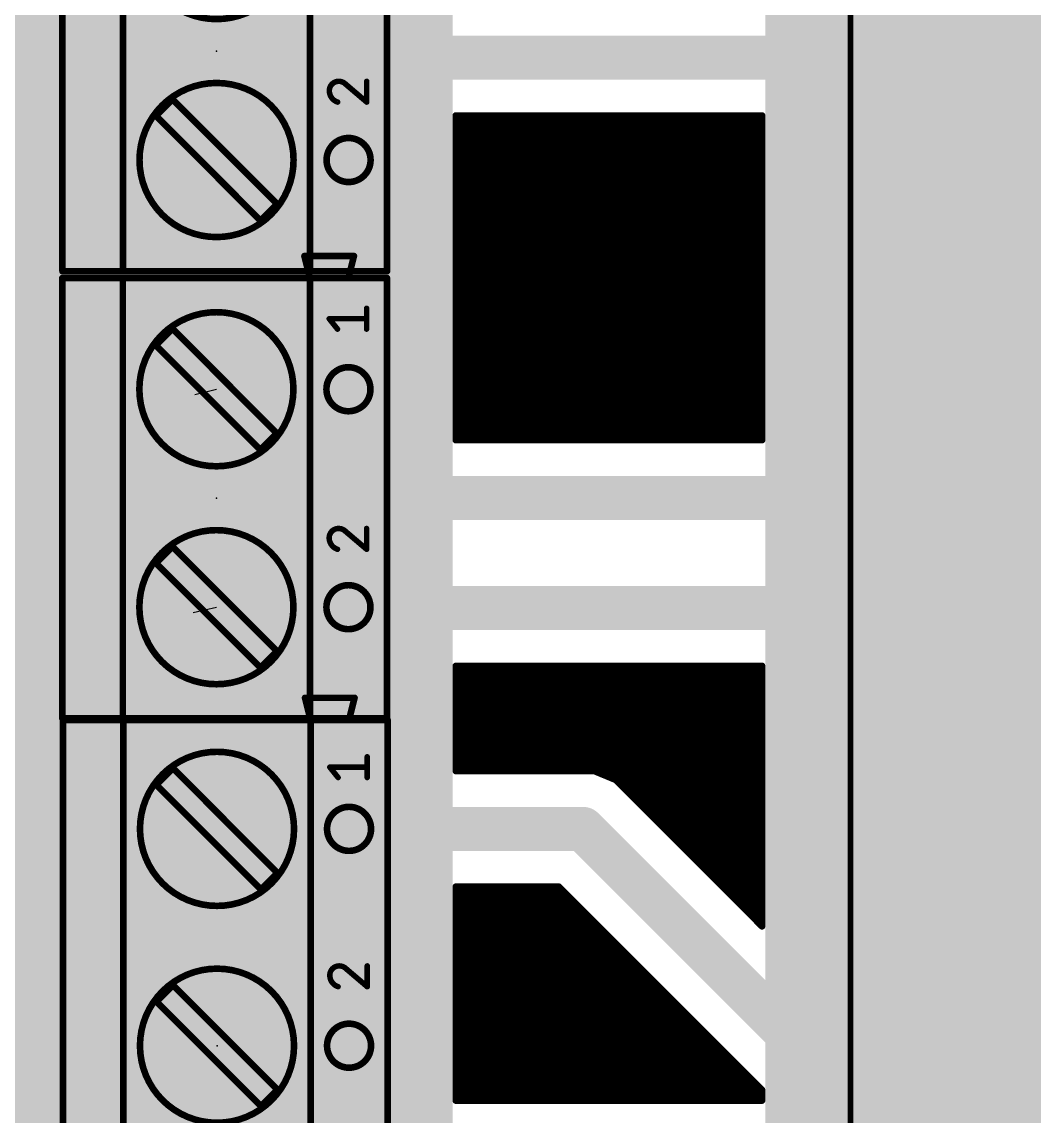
# Model space of a CAD drawing. Extents: x -14 to 106, y -12 to 107.
# Drawn here: x 24.67 to 48.03, y 47.06 to 72.31 of the extents above; entities that cross this region are included whole.
import ezdxf

# ---------------------------------------------------------------- set-up
doc = ezdxf.new("R2010")
doc.units = 0
for name, color, linetype in [('16', 132, 'CONTINUOUS'), ('17', 110, 'CONTINUOUS'), ('18', 110, 'CONTINUOUS'), ('19', 53, 'CONTINUOUS'), ('21', 253, 'CONTINUOUS'), ('23', 53, 'CONTINUOUS'), ('42', 132, 'CONTINUOUS'), ('51', 253, 'CONTINUOUS')]:
    doc.layers.add(name, color=color, linetype=linetype)

# ---------------------------------------------------------------- blocks, each defined once
blk = doc.blocks.new('RECT')
blk.add_solid([(-0.5, -0.5), (0.5, -0.5), (-0.5, 0.5), (0.5, 0.5)])
blk = doc.blocks.new('LONGP100')
at = {"const_width": 1}
blk.add_lwpolyline([(-0.5, 0), (0.5, 0)], dxfattribs=at)
at = {"const_width": 0.5}
for points in [[(-0.5, 0.25, 1), (-0.5, -0.25)], [(0.5, -0.25, 1), (0.5, 0.25)]]:
    blk.add_lwpolyline(points, format="xyb", dxfattribs=at)
blk = doc.blocks.new('OFFSETP100')
at = {"const_width": 1}
blk.add_lwpolyline([(0, 0), (1, 0)], dxfattribs=at)
at = {"const_width": 0.5}
for points in [[(0, 0.25, 1), (0, -0.25)], [(1, -0.25, 1), (1, 0.25)]]:
    blk.add_lwpolyline(points, format="xyb", dxfattribs=at)
blk = doc.blocks.new('ROUNDV')
at = {"const_width": 0.5}
blk.add_lwpolyline([(0, -0.25, 1), (0, 0.25, 1), (0, -0.25)], format="xyb", dxfattribs=at)

msp = doc.modelspace()

# ---------------------------------------------------------------- linework, layer by layer
at = {"layer": '16'}
for points, const_width in [([(31.524, 71.4872), (29.1624, 69.1257)], 1.016), ([(45.4055, 71.4872), (31.524, 71.4872)], 1.016), ([(34.6858, 70.153), (41.7536, 70.153)], 0.1524), ([(34.6858, 62.6614), (34.6858, 70.153)], 0.1524), ([(41.7536, 70.153), (41.7536, 62.6614)], 0.1524), ([(34.6858, 70.104), (41.7536, 70.104)], 0.1524), ([(34.6858, 69.9516), (41.7536, 69.9516)], 0.1524), ([(34.6858, 69.7992), (41.7536, 69.7992)], 0.1524), ([(34.6858, 69.6468), (41.7536, 69.6468)], 0.1524), ([(34.6858, 69.4944), (41.7536, 69.4944)], 0.1524), ([(34.6858, 69.342), (41.7536, 69.342)], 0.1524), ([(34.6858, 69.1896), (41.7536, 69.1896)], 0.1524), ([(34.6858, 69.0372), (41.7536, 69.0372)], 0.1524), ([(34.6858, 68.8848), (41.7536, 68.8848)], 0.1524), ([(34.6858, 68.7324), (41.7536, 68.7324)], 0.1524), ([(34.6858, 68.58), (41.7536, 68.58)], 0.1524), ([(34.6858, 68.4276), (41.7536, 68.4276)], 0.1524), ([(34.6858, 68.2752), (41.7536, 68.2752)], 0.1524), ([(34.6858, 68.1228), (41.7536, 68.1228)], 0.1524), ([(34.6858, 67.9704), (41.7536, 67.9704)], 0.1524), ([(34.6858, 67.818), (41.7536, 67.818)], 0.1524), ([(34.6858, 67.6656), (41.7536, 67.6656)], 0.1524), ([(34.6858, 67.5132), (41.7536, 67.5132)], 0.1524), ([(34.6858, 67.3608), (41.7536, 67.3608)], 0.1524), ([(34.6858, 67.2084), (41.7536, 67.2084)], 0.1524), ([(34.6858, 67.056), (41.7536, 67.056)], 0.1524), ([(34.6858, 66.9036), (41.7536, 66.9036)], 0.1524), ([(34.6858, 66.7512), (41.7536, 66.7512)], 0.1524), ([(34.6858, 66.5988), (41.7536, 66.5988)], 0.1524), ([(34.6858, 66.4464), (41.7536, 66.4464)], 0.1524), ([(34.6858, 66.294), (41.7536, 66.294)], 0.1524), ([(34.6858, 66.1416), (41.7536, 66.1416)], 0.1524), ([(34.6858, 65.9892), (41.7536, 65.9892)], 0.1524), ([(34.6858, 65.8368), (41.7536, 65.8368)], 0.1524), ([(34.6858, 65.6844), (41.7536, 65.6844)], 0.1524), ([(34.6858, 65.532), (41.7536, 65.532)], 0.1524), ([(34.6858, 65.3796), (41.7536, 65.3796)], 0.1524), ([(34.6858, 65.2272), (41.7536, 65.2272)], 0.1524), ([(34.6858, 65.0748), (41.7536, 65.0748)], 0.1524), ([(34.6858, 64.9224), (41.7536, 64.9224)], 0.1524), ([(34.6858, 64.77), (41.7536, 64.77)], 0.1524), ([(34.6858, 64.6176), (41.7536, 64.6176)], 0.1524), ([(34.6858, 64.4652), (41.7536, 64.4652)], 0.1524), ([(34.6858, 64.3128), (41.7536, 64.3128)], 0.1524), ([(31.0539, 61.3272), (28.6643, 63.7168)], 1.016), ([(34.6858, 64.1604), (41.7536, 64.1604)], 0.1524), ([(34.6858, 64.008), (41.7536, 64.008)], 0.1524), ([(34.6858, 63.8556), (41.7536, 63.8556)], 0.1524), ([(34.6858, 63.7032), (41.7536, 63.7032)], 0.1524), ([(34.6858, 63.5508), (41.7536, 63.5508)], 0.1524), ([(34.6858, 63.3984), (41.7536, 63.3984)], 0.1524), ([(34.6858, 63.246), (41.7536, 63.246)], 0.1524), ([(34.6858, 63.0936), (41.7536, 63.0936)], 0.1524), ([(34.6858, 62.9412), (41.7536, 62.9412)], 0.1524), ([(34.6858, 62.7888), (41.7536, 62.7888)], 0.1524), ([(41.7536, 62.6614), (34.6858, 62.6614)], 0.1524), ([(45.4055, 61.3272), (31.0539, 61.3272)], 1.016), ([(28.7236, 58.7872), (28.6206, 58.6842)], 1.016), ([(45.4055, 58.7872), (28.7236, 58.7872)], 1.016), ([(34.6858, 57.453), (41.7536, 57.453)], 0.1524), ([(34.6858, 55.0266), (34.6858, 57.453)], 0.1524), ([(34.6858, 57.3024), (41.7536, 57.3024)], 0.1524), ([(41.7536, 57.453), (41.7536, 51.4422)], 0.1524), ([(34.6858, 57.15), (41.7536, 57.15)], 0.1524), ([(34.6858, 56.9976), (41.7536, 56.9976)], 0.1524), ([(34.6858, 56.8452), (41.7536, 56.8452)], 0.1524), ([(34.6858, 56.6928), (41.7536, 56.6928)], 0.1524), ([(34.6858, 56.5404), (41.7536, 56.5404)], 0.1524), ([(34.6858, 56.388), (41.7536, 56.388)], 0.1524), ([(34.6858, 56.2356), (41.7536, 56.2356)], 0.1524), ([(34.6858, 56.0832), (41.7536, 56.0832)], 0.1524), ([(34.6858, 55.9308), (41.7536, 55.9308)], 0.1524), ([(34.6858, 55.7784), (41.7536, 55.7784)], 0.1524), ([(34.6858, 55.626), (41.7536, 55.626)], 0.1524), ([(34.6858, 55.4736), (41.7536, 55.4736)], 0.1524), ([(34.6858, 55.3212), (41.7536, 55.3212)], 0.1524), ([(34.6858, 55.1688), (41.7536, 55.1688)], 0.1524), ([(37.8819, 55.0266), (34.6858, 55.0266)], 0.1524), ([(38.3723, 54.8235), (37.8819, 55.0266)], 0.1524), ([(37.9066, 55.0164), (41.7536, 55.0164)], 0.1524), ([(38.2746, 54.864), (41.7536, 54.864)], 0.1524), ([(41.7536, 51.4422), (38.3723, 54.8235)], 0.1524), ([(38.4842, 54.7116), (41.7536, 54.7116)], 0.1524), ([(38.6366, 54.5592), (41.7536, 54.5592)], 0.1524), ([(38.789, 54.4068), (41.7536, 54.4068)], 0.1524), ([(38.9414, 54.2544), (41.7536, 54.2544)], 0.1524), ([(29.1734, 53.6924), (37.6165, 53.6924)], 1.016), ([(29.25, 53.25), (29.1734, 53.6924)], 0.75), ([(37.6165, 53.6924), (42.7001, 48.6089)], 1.016), ([(39.0938, 54.102), (41.7536, 54.102)], 0.1524), ([(39.2462, 53.9496), (41.7536, 53.9496)], 0.1524), ([(39.3986, 53.7972), (41.7536, 53.7972)], 0.1524), ([(39.551, 53.6448), (41.7536, 53.6448)], 0.1524), ([(39.7034, 53.4924), (41.7536, 53.4924)], 0.1524), ([(39.8558, 53.34), (41.7536, 53.34)], 0.1524), ([(40.0082, 53.1876), (41.7536, 53.1876)], 0.1524), ([(40.1606, 53.0352), (41.7536, 53.0352)], 0.1524), ([(40.313, 52.8828), (41.7536, 52.8828)], 0.1524), ([(40.4654, 52.7304), (41.7536, 52.7304)], 0.1524), ([(40.6178, 52.578), (41.7536, 52.578)], 0.1524), ([(34.6858, 47.4214), (34.6858, 52.3582)], 0.1524), ([(34.6858, 52.3582), (37.0639, 52.3582)], 0.1524), ([(34.6858, 52.2732), (37.1489, 52.2732)], 0.1524), ([(37.0639, 52.3582), (41.7536, 47.6686)], 0.1524), ([(40.7702, 52.4256), (41.7536, 52.4256)], 0.1524), ([(40.9226, 52.2732), (41.7536, 52.2732)], 0.1524), ([(34.6858, 52.1208), (37.3013, 52.1208)], 0.1524), ([(34.6858, 51.9684), (37.4537, 51.9684)], 0.1524), ([(41.075, 52.1208), (41.7536, 52.1208)], 0.1524), ([(41.2274, 51.9684), (41.7536, 51.9684)], 0.1524), ([(34.6858, 51.816), (37.6061, 51.816)], 0.1524), ([(41.3798, 51.816), (41.7536, 51.816)], 0.1524), ([(34.6858, 51.6636), (37.7585, 51.6636)], 0.1524), ([(34.6858, 51.5112), (37.9109, 51.5112)], 0.1524), ([(41.5322, 51.6636), (41.7536, 51.6636)], 0.1524), ([(41.6846, 51.5112), (41.7536, 51.5112)], 0.1524), ([(34.6858, 51.3588), (38.0633, 51.3588)], 0.1524), ([(34.6858, 51.2064), (38.2157, 51.2064)], 0.1524), ([(34.6858, 51.054), (38.3681, 51.054)], 0.1524), ([(34.6858, 50.9016), (38.5205, 50.9016)], 0.1524), ([(34.6858, 50.7492), (38.6729, 50.7492)], 0.1524), ([(34.6858, 50.5968), (38.8253, 50.5968)], 0.1524), ([(34.6858, 50.4444), (38.9777, 50.4444)], 0.1524), ([(34.6858, 50.292), (39.1301, 50.292)], 0.1524), ([(34.6858, 50.1396), (39.2825, 50.1396)], 0.1524), ([(34.6858, 49.9872), (39.4349, 49.9872)], 0.1524), ([(34.6858, 49.8348), (39.5873, 49.8348)], 0.1524), ([(34.6858, 49.6824), (39.7397, 49.6824)], 0.1524), ([(34.6858, 49.53), (39.8921, 49.53)], 0.1524), ([(34.6858, 49.3776), (40.0445, 49.3776)], 0.1524), ([(34.6858, 49.2252), (40.1969, 49.2252)], 0.1524), ([(31.7748, 46.0872), (29.1734, 48.6886)], 1.016), ([(34.6858, 49.0728), (40.3493, 49.0728)], 0.1524), ([(34.6858, 48.9204), (40.5017, 48.9204)], 0.1524), ([(42.7001, 48.6089), (45.3872, 48.6089)], 1.016), ([(45.3872, 48.6089), (45.4055, 48.6272)], 1.016), ([(34.6858, 48.768), (40.6541, 48.768)], 0.1524), ([(34.6858, 48.6156), (40.8065, 48.6156)], 0.1524), ([(34.6858, 48.4632), (40.9589, 48.4632)], 0.1524), ([(34.6858, 48.3108), (41.1113, 48.3108)], 0.1524), ([(34.6858, 48.1584), (41.2637, 48.1584)], 0.1524), ([(34.6858, 48.006), (41.4161, 48.006)], 0.1524), ([(34.6858, 47.8536), (41.5685, 47.8536)], 0.1524), ([(34.6858, 47.7012), (41.7209, 47.7012)], 0.1524), ([(41.7536, 47.6686), (41.7536, 47.4214)], 0.1524), ([(34.6858, 47.5488), (41.7536, 47.5488)], 0.1524), ([(41.7536, 47.4214), (34.6858, 47.4214)], 0.1524)]:
    msp.add_lwpolyline(points, dxfattribs=dict(at, const_width=const_width))
for points, const_width in [([(31.524, 71.7412, 1), (31.524, 71.2332)], 0.508), ([(31.7036, 71.3076, 1), (31.3444, 71.6668)], 0.508), ([(45.4055, 71.2332, 1), (45.4055, 71.7412)], 0.508), ([(34.6858, 70.1911, 1), (34.6858, 70.1149)], 0.0762), ([(34.7239, 70.153, 1), (34.6477, 70.153)], 0.0762), ([(41.7917, 70.153, 1), (41.7155, 70.153)], 0.0762), ([(41.7536, 70.1149, 1), (41.7536, 70.1911)], 0.0762), ([(34.6858, 70.1421, 1), (34.6858, 70.0659)], 0.0762), ([(34.6858, 69.9897, 1), (34.6858, 69.9135)], 0.0762), ([(41.7536, 70.0659, 1), (41.7536, 70.1421)], 0.0762), ([(41.7536, 69.9135, 1), (41.7536, 69.9897)], 0.0762), ([(34.6858, 69.8373, 1), (34.6858, 69.7611)], 0.0762), ([(34.6858, 69.6849, 1), (34.6858, 69.6087)], 0.0762), ([(41.7536, 69.7611, 1), (41.7536, 69.8373)], 0.0762), ([(41.7536, 69.6087, 1), (41.7536, 69.6849)], 0.0762), ([(28.9828, 69.3053, 1), (29.342, 68.9461)], 0.508), ([(34.6858, 69.5325, 1), (34.6858, 69.4563)], 0.0762), ([(41.7536, 69.4563, 1), (41.7536, 69.5325)], 0.0762), ([(34.6858, 69.3801, 1), (34.6858, 69.3039)], 0.0762), ([(34.6858, 69.2277, 1), (34.6858, 69.1515)], 0.0762), ([(41.7536, 69.3039, 1), (41.7536, 69.3801)], 0.0762), ([(41.7536, 69.1515, 1), (41.7536, 69.2277)], 0.0762), ([(34.6858, 69.0753, 1), (34.6858, 68.9991)], 0.0762), ([(34.6858, 68.9229, 1), (34.6858, 68.8467)], 0.0762), ([(41.7536, 68.9991, 1), (41.7536, 69.0753)], 0.0762), ([(41.7536, 68.8467, 1), (41.7536, 68.9229)], 0.0762), ([(34.6858, 68.7705, 1), (34.6858, 68.6943)], 0.0762), ([(41.7536, 68.6943, 1), (41.7536, 68.7705)], 0.0762), ([(34.6858, 68.6181, 1), (34.6858, 68.5419)], 0.0762), ([(34.6858, 68.4657, 1), (34.6858, 68.3895)], 0.0762), ([(41.7536, 68.5419, 1), (41.7536, 68.6181)], 0.0762), ([(41.7536, 68.3895, 1), (41.7536, 68.4657)], 0.0762), ([(34.6858, 68.3133, 1), (34.6858, 68.2371)], 0.0762), ([(34.6858, 68.1609, 1), (34.6858, 68.0847)], 0.0762), ([(41.7536, 68.2371, 1), (41.7536, 68.3133)], 0.0762), ([(41.7536, 68.0847, 1), (41.7536, 68.1609)], 0.0762), ([(34.6858, 68.0085, 1), (34.6858, 67.9323)], 0.0762), ([(41.7536, 67.9323, 1), (41.7536, 68.0085)], 0.0762), ([(34.6858, 67.8561, 1), (34.6858, 67.7799)], 0.0762), ([(34.6858, 67.7037, 1), (34.6858, 67.6275)], 0.0762), ([(41.7536, 67.7799, 1), (41.7536, 67.8561)], 0.0762), ([(41.7536, 67.6275, 1), (41.7536, 67.7037)], 0.0762), ([(34.6858, 67.5513, 1), (34.6858, 67.4751)], 0.0762), ([(34.6858, 67.3989, 1), (34.6858, 67.3227)], 0.0762), ([(41.7536, 67.4751, 1), (41.7536, 67.5513)], 0.0762), ([(41.7536, 67.3227, 1), (41.7536, 67.3989)], 0.0762), ([(34.6858, 67.2465, 1), (34.6858, 67.1703)], 0.0762), ([(41.7536, 67.1703, 1), (41.7536, 67.2465)], 0.0762), ([(34.6858, 67.0941, 1), (34.6858, 67.0179)], 0.0762), ([(34.6858, 66.9417, 1), (34.6858, 66.8655)], 0.0762), ([(41.7536, 67.0179, 1), (41.7536, 67.0941)], 0.0762), ([(41.7536, 66.8655, 1), (41.7536, 66.9417)], 0.0762), ([(34.6858, 66.7893, 1), (34.6858, 66.7131)], 0.0762), ([(34.6858, 66.6369, 1), (34.6858, 66.5607)], 0.0762), ([(41.7536, 66.7131, 1), (41.7536, 66.7893)], 0.0762), ([(41.7536, 66.5607, 1), (41.7536, 66.6369)], 0.0762), ([(34.6858, 66.4845, 1), (34.6858, 66.4083)], 0.0762), ([(41.7536, 66.4083, 1), (41.7536, 66.4845)], 0.0762), ([(34.6858, 66.3321, 1), (34.6858, 66.2559)], 0.0762), ([(34.6858, 66.1797, 1), (34.6858, 66.1035)], 0.0762), ([(41.7536, 66.2559, 1), (41.7536, 66.3321)], 0.0762), ([(41.7536, 66.1035, 1), (41.7536, 66.1797)], 0.0762), ([(34.6858, 66.0273, 1), (34.6858, 65.9511)], 0.0762), ([(34.6858, 65.8749, 1), (34.6858, 65.7987)], 0.0762), ([(41.7536, 65.9511, 1), (41.7536, 66.0273)], 0.0762), ([(41.7536, 65.7987, 1), (41.7536, 65.8749)], 0.0762), ([(34.6858, 65.7225, 1), (34.6858, 65.6463)], 0.0762), ([(41.7536, 65.6463, 1), (41.7536, 65.7225)], 0.0762), ([(34.6858, 65.5701, 1), (34.6858, 65.4939)], 0.0762), ([(34.6858, 65.4177, 1), (34.6858, 65.3415)], 0.0762), ([(41.7536, 65.4939, 1), (41.7536, 65.5701)], 0.0762), ([(41.7536, 65.3415, 1), (41.7536, 65.4177)], 0.0762), ([(34.6858, 65.2653, 1), (34.6858, 65.1891)], 0.0762), ([(34.6858, 65.1129, 1), (34.6858, 65.0367)], 0.0762), ([(41.7536, 65.1891, 1), (41.7536, 65.2653)], 0.0762), ([(41.7536, 65.0367, 1), (41.7536, 65.1129)], 0.0762), ([(34.6858, 64.9605, 1), (34.6858, 64.8843)], 0.0762), ([(41.7536, 64.8843, 1), (41.7536, 64.9605)], 0.0762), ([(34.6858, 64.8081, 1), (34.6858, 64.7319)], 0.0762), ([(34.6858, 64.6557, 1), (34.6858, 64.5795)], 0.0762), ([(41.7536, 64.7319, 1), (41.7536, 64.8081)], 0.0762), ([(41.7536, 64.5795, 1), (41.7536, 64.6557)], 0.0762), ([(34.6858, 64.5033, 1), (34.6858, 64.4271)], 0.0762), ([(34.6858, 64.3509, 1), (34.6858, 64.2747)], 0.0762), ([(41.7536, 64.4271, 1), (41.7536, 64.5033)], 0.0762), ([(41.7536, 64.2747, 1), (41.7536, 64.3509)], 0.0762), ([(28.8439, 63.8964, 1), (28.4847, 63.5372)], 0.508), ([(34.6858, 64.1985, 1), (34.6858, 64.1223)], 0.0762), ([(41.7536, 64.1223, 1), (41.7536, 64.1985)], 0.0762), ([(34.6858, 64.0461, 1), (34.6858, 63.9699)], 0.0762), ([(34.6858, 63.8937, 1), (34.6858, 63.8175)], 0.0762), ([(41.7536, 63.9699, 1), (41.7536, 64.0461)], 0.0762), ([(41.7536, 63.8175, 1), (41.7536, 63.8937)], 0.0762), ([(34.6858, 63.7413, 1), (34.6858, 63.6651)], 0.0762), ([(41.7536, 63.6651, 1), (41.7536, 63.7413)], 0.0762), ([(34.6858, 63.5889, 1), (34.6858, 63.5127)], 0.0762), ([(34.6858, 63.4365, 1), (34.6858, 63.3603)], 0.0762), ([(41.7536, 63.5127, 1), (41.7536, 63.5889)], 0.0762), ([(41.7536, 63.3603, 1), (41.7536, 63.4365)], 0.0762), ([(34.6858, 63.2841, 1), (34.6858, 63.2079)], 0.0762), ([(34.6858, 63.1317, 1), (34.6858, 63.0555)], 0.0762), ([(41.7536, 63.2079, 1), (41.7536, 63.2841)], 0.0762), ([(41.7536, 63.0555, 1), (41.7536, 63.1317)], 0.0762), ([(34.6858, 62.9793, 1), (34.6858, 62.9031)], 0.0762), ([(41.7536, 62.9031, 1), (41.7536, 62.9793)], 0.0762), ([(34.6858, 62.8269, 1), (34.6858, 62.7507)], 0.0762), ([(34.6858, 62.6995, 1), (34.6858, 62.6233)], 0.0762), ([(34.6477, 62.6614, 1), (34.7239, 62.6614)], 0.0762), ([(41.7155, 62.6614, 1), (41.7917, 62.6614)], 0.0762), ([(41.7536, 62.7507, 1), (41.7536, 62.8269)], 0.0762), ([(41.7536, 62.6233, 1), (41.7536, 62.6995)], 0.0762), ([(31.0539, 61.5812, 1), (31.0539, 61.0732)], 0.508), ([(30.8743, 61.1476, 1), (31.2335, 61.5068)], 0.508), ([(45.4055, 61.0732, 1), (45.4055, 61.5812)], 0.508), ([(28.441, 58.8638, 1), (28.8002, 58.5046)], 0.508), ([(28.7236, 59.0412, 1), (28.7236, 58.5332)], 0.508), ([(28.9032, 58.6076, 1), (28.544, 58.9668)], 0.508), ([(45.4055, 58.5332, 1), (45.4055, 59.0412)], 0.508), ([(34.6858, 57.4911, 1), (34.6858, 57.4149)], 0.0762), ([(34.7239, 57.453, 1), (34.6477, 57.453)], 0.0762), ([(34.6858, 57.3405, 1), (34.6858, 57.2643)], 0.0762), ([(41.7917, 57.453, 1), (41.7155, 57.453)], 0.0762), ([(41.7536, 57.4149, 1), (41.7536, 57.4911)], 0.0762), ([(41.7536, 57.2643, 1), (41.7536, 57.3405)], 0.0762), ([(34.6858, 57.1881, 1), (34.6858, 57.1119)], 0.0762), ([(34.6858, 57.0357, 1), (34.6858, 56.9595)], 0.0762), ([(41.7536, 57.1119, 1), (41.7536, 57.1881)], 0.0762), ([(41.7536, 56.9595, 1), (41.7536, 57.0357)], 0.0762), ([(34.6858, 56.8833, 1), (34.6858, 56.8071)], 0.0762), ([(41.7536, 56.8071, 1), (41.7536, 56.8833)], 0.0762), ([(34.6858, 56.7309, 1), (34.6858, 56.6547)], 0.0762), ([(34.6858, 56.5785, 1), (34.6858, 56.5023)], 0.0762), ([(41.7536, 56.6547, 1), (41.7536, 56.7309)], 0.0762), ([(41.7536, 56.5023, 1), (41.7536, 56.5785)], 0.0762), ([(34.6858, 56.4261, 1), (34.6858, 56.3499)], 0.0762), ([(34.6858, 56.2737, 1), (34.6858, 56.1975)], 0.0762), ([(41.7536, 56.3499, 1), (41.7536, 56.4261)], 0.0762), ([(41.7536, 56.1975, 1), (41.7536, 56.2737)], 0.0762), ([(34.6858, 56.1213, 1), (34.6858, 56.0451)], 0.0762), ([(41.7536, 56.0451, 1), (41.7536, 56.1213)], 0.0762), ([(34.6858, 55.9689, 1), (34.6858, 55.8927)], 0.0762), ([(34.6858, 55.8165, 1), (34.6858, 55.7403)], 0.0762), ([(41.7536, 55.8927, 1), (41.7536, 55.9689)], 0.0762), ([(41.7536, 55.7403, 1), (41.7536, 55.8165)], 0.0762), ([(34.6858, 55.6641, 1), (34.6858, 55.5879)], 0.0762), ([(34.6858, 55.5117, 1), (34.6858, 55.4355)], 0.0762), ([(41.7536, 55.5879, 1), (41.7536, 55.6641)], 0.0762), ([(41.7536, 55.4355, 1), (41.7536, 55.5117)], 0.0762), ([(34.6858, 55.3593, 1), (34.6858, 55.2831)], 0.0762), ([(41.7536, 55.2831, 1), (41.7536, 55.3593)], 0.0762), ([(34.6858, 55.2069, 1), (34.6858, 55.1307)], 0.0762), ([(34.6858, 55.0647, 1), (34.6858, 54.9885)], 0.0762), ([(34.6477, 55.0266, 1), (34.7239, 55.0266)], 0.0762), ([(37.8965, 55.0618, 1), (37.8674, 54.9914)], 0.0762), ([(37.9066, 55.0545, 1), (37.9066, 54.9783)], 0.0762), ([(37.8819, 54.9885, 1), (37.8819, 55.0647)], 0.0762), ([(41.7536, 55.1307, 1), (41.7536, 55.2069)], 0.0762), ([(41.7536, 54.9783, 1), (41.7536, 55.0545)], 0.0762), ([(38.2746, 54.9021, 1), (38.2746, 54.8259)], 0.0762), ([(38.3993, 54.8505, 1), (38.3454, 54.7966)], 0.0762), ([(38.3577, 54.7883, 1), (38.3869, 54.8587)], 0.0762), ([(41.7536, 54.8259, 1), (41.7536, 54.9021)], 0.0762), ([(38.4842, 54.7497, 1), (38.4842, 54.6735)], 0.0762), ([(38.6366, 54.5973, 1), (38.6366, 54.5211)], 0.0762), ([(41.7536, 54.6735, 1), (41.7536, 54.7497)], 0.0762), ([(41.7536, 54.5211, 1), (41.7536, 54.5973)], 0.0762), ([(38.789, 54.4449, 1), (38.789, 54.3687)], 0.0762), ([(38.9414, 54.2925, 1), (38.9414, 54.2163)], 0.0762), ([(41.7536, 54.3687, 1), (41.7536, 54.4449)], 0.0762), ([(41.7536, 54.2163, 1), (41.7536, 54.2925)], 0.0762), ([(29.1734, 53.9464, 1), (29.1734, 53.4384)], 0.508), ([(29.3581, 53.7244, 1), (28.9886, 53.6604)], 0.375), ([(37.7962, 53.872, 1), (37.4369, 53.5128)], 0.508), ([(37.6165, 53.4384, 1), (37.6165, 53.9464)], 0.508), ([(39.0938, 54.1401, 1), (39.0938, 54.0639)], 0.0762), ([(41.7536, 54.0639, 1), (41.7536, 54.1401)], 0.0762), ([(39.2462, 53.9877, 1), (39.2462, 53.9115)], 0.0762), ([(39.3986, 53.8353, 1), (39.3986, 53.7591)], 0.0762), ([(41.7536, 53.9115, 1), (41.7536, 53.9877)], 0.0762), ([(41.7536, 53.7591, 1), (41.7536, 53.8353)], 0.0762), ([(39.551, 53.6829, 1), (39.551, 53.6067)], 0.0762), ([(39.7034, 53.5305, 1), (39.7034, 53.4543)], 0.0762), ([(41.7536, 53.6067, 1), (41.7536, 53.6829)], 0.0762), ([(41.7536, 53.4543, 1), (41.7536, 53.5305)], 0.0762), ([(29.0652, 53.218, 1), (29.4348, 53.282)], 0.375), ([(39.8558, 53.3781, 1), (39.8558, 53.3019)], 0.0762), ([(41.7536, 53.3019, 1), (41.7536, 53.3781)], 0.0762), ([(40.0082, 53.2257, 1), (40.0082, 53.1495)], 0.0762), ([(40.1606, 53.0733, 1), (40.1606, 52.9971)], 0.0762), ([(41.7536, 53.1495, 1), (41.7536, 53.2257)], 0.0762), ([(41.7536, 52.9971, 1), (41.7536, 53.0733)], 0.0762), ([(40.313, 52.9209, 1), (40.313, 52.8447)], 0.0762), ([(40.4654, 52.7685, 1), (40.4654, 52.6923)], 0.0762), ([(41.7536, 52.8447, 1), (41.7536, 52.9209)], 0.0762), ([(41.7536, 52.6923, 1), (41.7536, 52.7685)], 0.0762), ([(40.6178, 52.6161, 1), (40.6178, 52.5399)], 0.0762), ([(41.7536, 52.5399, 1), (41.7536, 52.6161)], 0.0762), ([(34.7239, 52.3582, 1), (34.6477, 52.3582)], 0.0762), ([(34.6858, 52.3963, 1), (34.6858, 52.3201)], 0.0762), ([(34.6858, 52.3113, 1), (34.6858, 52.2351)], 0.0762), ([(37.0908, 52.3852, 1), (37.037, 52.3313)], 0.0762), ([(37.0639, 52.3201, 1), (37.0639, 52.3963)], 0.0762), ([(37.1489, 52.2351, 1), (37.1489, 52.3113)], 0.0762), ([(40.7702, 52.4637, 1), (40.7702, 52.3875)], 0.0762), ([(40.9226, 52.3113, 1), (40.9226, 52.2351)], 0.0762), ([(41.7536, 52.3875, 1), (41.7536, 52.4637)], 0.0762), ([(41.7536, 52.2351, 1), (41.7536, 52.3113)], 0.0762), ([(34.6858, 52.1589, 1), (34.6858, 52.0827)], 0.0762), ([(34.6858, 52.0065, 1), (34.6858, 51.9303)], 0.0762), ([(37.3013, 52.0827, 1), (37.3013, 52.1589)], 0.0762), ([(37.4537, 51.9303, 1), (37.4537, 52.0065)], 0.0762), ([(41.075, 52.1589, 1), (41.075, 52.0827)], 0.0762), ([(41.2274, 52.0065, 1), (41.2274, 51.9303)], 0.0762), ([(41.7536, 52.0827, 1), (41.7536, 52.1589)], 0.0762), ([(41.7536, 51.9303, 1), (41.7536, 52.0065)], 0.0762), ([(34.6858, 51.8541, 1), (34.6858, 51.7779)], 0.0762), ([(37.6061, 51.7779, 1), (37.6061, 51.8541)], 0.0762), ([(41.3798, 51.8541, 1), (41.3798, 51.7779)], 0.0762), ([(41.7536, 51.7779, 1), (41.7536, 51.8541)], 0.0762), ([(34.6858, 51.7017, 1), (34.6858, 51.6255)], 0.0762), ([(34.6858, 51.5493, 1), (34.6858, 51.4731)], 0.0762), ([(37.7585, 51.6255, 1), (37.7585, 51.7017)], 0.0762), ([(37.9109, 51.4731, 1), (37.9109, 51.5493)], 0.0762), ([(41.5322, 51.7017, 1), (41.5322, 51.6255)], 0.0762), ([(41.6846, 51.5493, 1), (41.6846, 51.4731)], 0.0762), ([(41.7536, 51.6255, 1), (41.7536, 51.7017)], 0.0762), ([(41.7536, 51.4731, 1), (41.7536, 51.5493)], 0.0762), ([(34.6858, 51.3969, 1), (34.6858, 51.3207)], 0.0762), ([(34.6858, 51.2445, 1), (34.6858, 51.1683)], 0.0762), ([(38.0633, 51.3207, 1), (38.0633, 51.3969)], 0.0762), ([(38.2157, 51.1683, 1), (38.2157, 51.2445)], 0.0762), ([(41.7155, 51.4422, 1), (41.7917, 51.4422)], 0.0762), ([(41.7266, 51.4153, 1), (41.7805, 51.4692)], 0.0762), ([(34.6858, 51.0921, 1), (34.6858, 51.0159)], 0.0762), ([(38.3681, 51.0159, 1), (38.3681, 51.0921)], 0.0762), ([(34.6858, 50.9397, 1), (34.6858, 50.8635)], 0.0762), ([(34.6858, 50.7873, 1), (34.6858, 50.7111)], 0.0762), ([(38.5205, 50.8635, 1), (38.5205, 50.9397)], 0.0762), ([(38.6729, 50.7111, 1), (38.6729, 50.7873)], 0.0762), ([(34.6858, 50.6349, 1), (34.6858, 50.5587)], 0.0762), ([(34.6858, 50.4825, 1), (34.6858, 50.4063)], 0.0762), ([(38.8253, 50.5587, 1), (38.8253, 50.6349)], 0.0762), ([(38.9777, 50.4063, 1), (38.9777, 50.4825)], 0.0762), ([(34.6858, 50.3301, 1), (34.6858, 50.2539)], 0.0762), ([(39.1301, 50.2539, 1), (39.1301, 50.3301)], 0.0762), ([(34.6858, 50.1777, 1), (34.6858, 50.1015)], 0.0762), ([(34.6858, 50.0253, 1), (34.6858, 49.9491)], 0.0762), ([(39.2825, 50.1015, 1), (39.2825, 50.1777)], 0.0762), ([(39.4349, 49.9491, 1), (39.4349, 50.0253)], 0.0762), ([(34.6858, 49.8729, 1), (34.6858, 49.7967)], 0.0762), ([(34.6858, 49.7205, 1), (34.6858, 49.6443)], 0.0762), ([(39.5873, 49.7967, 1), (39.5873, 49.8729)], 0.0762), ([(39.7397, 49.6443, 1), (39.7397, 49.7205)], 0.0762), ([(34.6858, 49.5681, 1), (34.6858, 49.4919)], 0.0762), ([(39.8921, 49.4919, 1), (39.8921, 49.5681)], 0.0762), ([(34.6858, 49.4157, 1), (34.6858, 49.3395)], 0.0762), ([(34.6858, 49.2633, 1), (34.6858, 49.1871)], 0.0762), ([(40.0445, 49.3395, 1), (40.0445, 49.4157)], 0.0762), ([(40.1969, 49.1871, 1), (40.1969, 49.2633)], 0.0762), ([(29.353, 48.8682, 1), (28.9938, 48.509)], 0.508), ([(34.6858, 49.1109, 1), (34.6858, 49.0347)], 0.0762), ([(34.6858, 48.9585, 1), (34.6858, 48.8823)], 0.0762), ([(40.3493, 49.0347, 1), (40.3493, 49.1109)], 0.0762), ([(40.5017, 48.8823, 1), (40.5017, 48.9585)], 0.0762), ([(42.7001, 48.8629, 1), (42.7001, 48.3549)], 0.508), ([(42.5205, 48.4293, 1), (42.8797, 48.7885)], 0.508), ([(45.2076, 48.7885, 1), (45.5668, 48.4293)], 0.508), ([(45.5851, 48.4476, 1), (45.2259, 48.8068)], 0.508), ([(45.3872, 48.3549, 1), (45.3872, 48.8629)], 0.508), ([(34.6858, 48.8061, 1), (34.6858, 48.7299)], 0.0762), ([(40.6541, 48.7299, 1), (40.6541, 48.8061)], 0.0762), ([(34.6858, 48.6537, 1), (34.6858, 48.5775)], 0.0762), ([(34.6858, 48.5013, 1), (34.6858, 48.4251)], 0.0762), ([(40.8065, 48.5775, 1), (40.8065, 48.6537)], 0.0762), ([(40.9589, 48.4251, 1), (40.9589, 48.5013)], 0.0762), ([(34.6858, 48.3489, 1), (34.6858, 48.2727)], 0.0762), ([(34.6858, 48.1965, 1), (34.6858, 48.1203)], 0.0762), ([(41.1113, 48.2727, 1), (41.1113, 48.3489)], 0.0762), ([(41.2637, 48.1203, 1), (41.2637, 48.1965)], 0.0762), ([(34.6858, 48.0441, 1), (34.6858, 47.9679)], 0.0762), ([(41.4161, 47.9679, 1), (41.4161, 48.0441)], 0.0762), ([(34.6858, 47.8917, 1), (34.6858, 47.8155)], 0.0762), ([(34.6858, 47.7393, 1), (34.6858, 47.6631)], 0.0762), ([(41.5685, 47.8155, 1), (41.5685, 47.8917)], 0.0762), ([(41.7917, 47.6686, 1), (41.7155, 47.6686)], 0.0762), ([(41.7209, 47.6631, 1), (41.7209, 47.7393)], 0.0762), ([(41.7266, 47.6416, 1), (41.7805, 47.6955)], 0.0762), ([(34.6858, 47.5869, 1), (34.6858, 47.5107)], 0.0762), ([(34.6858, 47.4595, 1), (34.6858, 47.3833)], 0.0762), ([(41.7536, 47.5107, 1), (41.7536, 47.5869)], 0.0762), ([(41.7536, 47.3833, 1), (41.7536, 47.4595)], 0.0762), ([(34.6477, 47.4214, 1), (34.7239, 47.4214)], 0.0762), ([(41.7155, 47.4214, 1), (41.7917, 47.4214)], 0.0762)]:
    msp.add_lwpolyline(points, format="xyb", dxfattribs=dict(at, const_width=const_width))
at = {"layer": '19'}
for p, q in [((28.6643, 63.7168), (29.1592, 63.8365)), ((28.6206, 58.6842), (29.1592, 58.8073))]:
    msp.add_line(p, q, dxfattribs=at)
at = {"layer": '21'}
for points, const_width in [([(25.6064, 76.7203), (25.6064, 66.5603)], 0.1524), ([(27.0034, 76.7203), (27.0034, 66.5603)], 0.1524), ([(31.3214, 76.7203), (31.3214, 66.5603)], 0.1524), ([(33.0994, 66.5603), (33.0994, 76.7203)], 0.1524), ([(43.7955, 24.3972), (43.7955, 75.3972)], 0.127), ([(32.6295, 70.462), (32.6295, 70.9418)], 0.127), ([(32.1498, 70.8698), (32.6295, 70.462)], 0.127), ([(32.3342, 66.9099), (31.1912, 66.9099)], 0.1524), ([(31.1912, 66.9099), (31.3182, 66.4019)], 0.1524), ([(32.2072, 66.4019), (32.3342, 66.9099)], 0.1524), ([(25.6032, 66.4019), (27.0002, 66.4019)], 0.1524), ([(25.6032, 66.4019), (25.6032, 56.2419)], 0.1524), ([(27.0034, 66.5603), (25.6064, 66.5603)], 0.1524), ([(27.0002, 66.4019), (27.0002, 56.2419)], 0.1524), ([(27.0002, 66.4019), (31.3182, 66.4019)], 0.1524), ([(31.3214, 66.5603), (27.0034, 66.5603)], 0.1524), ([(31.3182, 66.4019), (32.2072, 66.4019)], 0.1524), ([(31.3182, 66.4019), (31.3182, 56.2419)], 0.1524), ([(33.0994, 66.5603), (31.3214, 66.5603)], 0.1524), ([(32.2072, 66.4019), (33.0962, 66.4019)], 0.1524), ([(33.0962, 56.2419), (33.0962, 66.4019)], 0.1524), ([(32.6263, 65.2236), (32.6263, 65.7034)], 0.127), ([(31.9546, 65.2236), (31.7627, 65.4635)], 0.127), ([(31.7627, 65.4635), (32.6263, 65.4635)], 0.127), ([(32.1465, 60.5514), (32.6263, 60.1436)], 0.127), ([(32.6263, 60.1436), (32.6263, 60.6234)], 0.127), ([(32.3484, 56.715), (31.2054, 56.715)], 0.1524), ([(31.2054, 56.715), (31.3324, 56.207)], 0.1524), ([(32.2214, 56.207), (32.3484, 56.715)], 0.1524), ([(27.0002, 56.2419), (25.6032, 56.2419)], 0.1524), ([(31.3182, 56.2419), (27.0002, 56.2419)], 0.1524), ([(33.0962, 56.2419), (31.3182, 56.2419)], 0.1524), ([(25.6174, 56.207), (27.0144, 56.207)], 0.1524), ([(25.6174, 56.207), (25.6174, 41.1702)], 0.1524), ([(27.0144, 56.207), (27.0144, 41.1702)], 0.1524), ([(27.0144, 56.207), (31.3324, 56.207)], 0.1524), ([(31.3324, 56.207), (32.2214, 56.207)], 0.1524), ([(31.3324, 56.207), (31.3324, 41.1702)], 0.1524), ([(32.2214, 56.207), (33.1104, 56.207)], 0.1524), ([(33.1104, 41.1702), (33.1104, 56.207)], 0.1524), ([(32.6405, 54.8764), (32.6405, 55.3561)], 0.127), ([(31.9688, 54.8764), (31.7769, 55.1163)], 0.127), ([(31.7769, 55.1163), (32.6405, 55.1163)], 0.127), ([(32.1607, 50.4582), (32.6405, 50.0504)], 0.127), ([(32.6405, 50.0504), (32.6405, 50.5301)], 0.127)]:
    msp.add_lwpolyline(points, dxfattribs=dict(at, const_width=const_width))
for points, const_width in [([(31.9818, 70.9418, 0.4142), (31.7659, 70.7259)], 0.127), ([(32.1498, 70.8698, 0.2053), (31.9818, 70.9418)], 0.127), ([(31.9818, 70.9735, 1), (31.9818, 70.91)], 0.0635), ([(31.9818, 70.91, 1), (31.9818, 70.9735)], 0.0635), ([(32.6613, 70.9418, 1), (32.5978, 70.9418)], 0.0635), ([(31.7659, 70.7259, 0.3252), (31.9578, 70.462)], 0.127), ([(31.7977, 70.7259, 1), (31.7342, 70.7259)], 0.0635), ([(31.7342, 70.7259, 1), (31.7977, 70.7259)], 0.0635), ([(32.1703, 70.894, 1), (32.1292, 70.8456)], 0.0635), ([(32.1268, 70.8479, 1), (32.1727, 70.8917)], 0.0635), ([(31.9481, 70.4318, 1), (31.9676, 70.4922)], 0.0635), ([(32.5978, 70.462, 1), (32.6613, 70.462)], 0.0635), ([(32.609, 70.4378, 1), (32.6501, 70.4862)], 0.0635), ([(32.2104, 68.6177, 1), (32.2104, 69.6337, 1), (32.2104, 68.6177)], 0.1524), ([(31.1912, 66.948, 1), (31.1912, 66.8718)], 0.0762), ([(31.2281, 66.9191, 1), (31.1542, 66.9006)], 0.0762), ([(32.3711, 66.9006, 1), (32.2972, 66.9191)], 0.0762), ([(32.3342, 66.8718, 1), (32.3342, 66.948)], 0.0762), ([(25.6032, 66.44, 1), (25.6032, 66.3638)], 0.0762), ([(25.6413, 66.4019, 1), (25.5651, 66.4019)], 0.0762), ([(25.6064, 66.5984, 1), (25.6064, 66.5222)], 0.0762), ([(25.5683, 66.5603, 1), (25.6445, 66.5603)], 0.0762), ([(27.0383, 66.4019, 1), (26.9621, 66.4019)], 0.0762), ([(27.0002, 66.44, 1), (27.0002, 66.3638)], 0.0762), ([(27.0034, 66.5984, 1), (27.0034, 66.5222)], 0.0762), ([(26.9653, 66.5603, 1), (27.0415, 66.5603)], 0.0762), ([(27.0002, 66.3638, 1), (27.0002, 66.44)], 0.0762), ([(27.0034, 66.5222, 1), (27.0034, 66.5984)], 0.0762), ([(31.3182, 66.44, 1), (31.3182, 66.3638)], 0.0762), ([(31.3563, 66.4019, 1), (31.2801, 66.4019)], 0.0762), ([(31.2812, 66.3926, 1), (31.3551, 66.4111)], 0.0762), ([(31.3214, 66.5984, 1), (31.3214, 66.5222)], 0.0762), ([(31.2833, 66.5603, 1), (31.3595, 66.5603)], 0.0762), ([(31.3182, 66.3638, 1), (31.3182, 66.44)], 0.0762), ([(31.3214, 66.5222, 1), (31.3214, 66.5984)], 0.0762), ([(32.2072, 66.44, 1), (32.2072, 66.3638)], 0.0762), ([(32.1702, 66.4111, 1), (32.2441, 66.3926)], 0.0762), ([(32.2072, 66.3638, 1), (32.2072, 66.44)], 0.0762), ([(33.1343, 66.4019, 1), (33.0581, 66.4019)], 0.0762), ([(33.0613, 66.5603, 1), (33.1375, 66.5603)], 0.0762), ([(33.0962, 66.3638, 1), (33.0962, 66.44)], 0.0762), ([(33.0994, 66.5222, 1), (33.0994, 66.5984)], 0.0762), ([(32.658, 65.7034, 1), (32.5945, 65.7034)], 0.0635), ([(31.7874, 65.4833, 1), (31.7379, 65.4436)], 0.0635), ([(31.7627, 65.4952, 1), (31.7627, 65.4317)], 0.0635), ([(32.6263, 65.4317, 1), (32.6263, 65.4952)], 0.0635), ([(31.9298, 65.2038, 1), (31.9794, 65.2434)], 0.0635), ([(32.5945, 65.2236, 1), (32.658, 65.2236)], 0.0635), ([(32.2072, 63.3285, 1), (32.2072, 64.3445, 1), (32.2072, 63.3285)], 0.1524), ([(31.9786, 60.6234, 0.4142), (31.7627, 60.4075)], 0.127), ([(32.1465, 60.5514, 0.2053), (31.9786, 60.6234)], 0.127), ([(31.9786, 60.6551, 1), (31.9786, 60.5916)], 0.0635), ([(31.9786, 60.5916, 1), (31.9786, 60.6551)], 0.0635), ([(32.167, 60.5756, 1), (32.1259, 60.5272)], 0.0635), ([(32.1235, 60.5295, 1), (32.1695, 60.5733)], 0.0635), ([(32.658, 60.6234, 1), (32.5945, 60.6234)], 0.0635), ([(31.7944, 60.4075, 1), (31.7309, 60.4075)], 0.0635), ([(31.7309, 60.4075, 1), (31.7944, 60.4075)], 0.0635), ([(31.7627, 60.4075, 0.3252), (31.9546, 60.1436)], 0.127), ([(31.9448, 60.1134, 1), (31.9643, 60.1738)], 0.0635), ([(32.5945, 60.1436, 1), (32.658, 60.1436)], 0.0635), ([(32.6057, 60.1194, 1), (32.6468, 60.1678)], 0.0635), ([(32.2072, 58.2993, 1), (32.2072, 59.3153, 1), (32.2072, 58.2993)], 0.1524), ([(31.2054, 56.7531, 1), (31.2054, 56.6769)], 0.0762), ([(31.2423, 56.7243, 1), (31.1684, 56.7058)], 0.0762), ([(32.3853, 56.7058, 1), (32.3114, 56.7243)], 0.0762), ([(32.3484, 56.6769, 1), (32.3484, 56.7531)], 0.0762), ([(25.6032, 56.28, 1), (25.6032, 56.2038)], 0.0762), ([(27.0002, 56.28, 1), (27.0002, 56.2038)], 0.0762), ([(27.0002, 56.2038, 1), (27.0002, 56.28)], 0.0762), ([(31.3182, 56.28, 1), (31.3182, 56.2038)], 0.0762), ([(31.3182, 56.2038, 1), (31.3182, 56.28)], 0.0762), ([(33.0962, 56.2038, 1), (33.0962, 56.28)], 0.0762), ([(25.5651, 56.2419, 1), (25.6413, 56.2419)], 0.0762), ([(25.6174, 56.2451, 1), (25.6174, 56.1689)], 0.0762), ([(25.6555, 56.207, 1), (25.5793, 56.207)], 0.0762), ([(26.9621, 56.2419, 1), (27.0383, 56.2419)], 0.0762), ([(27.0525, 56.207, 1), (26.9763, 56.207)], 0.0762), ([(27.0144, 56.2451, 1), (27.0144, 56.1689)], 0.0762), ([(27.0144, 56.1689, 1), (27.0144, 56.2451)], 0.0762), ([(31.2801, 56.2419, 1), (31.3563, 56.2419)], 0.0762), ([(31.3324, 56.2451, 1), (31.3324, 56.1689)], 0.0762), ([(31.3705, 56.207, 1), (31.2943, 56.207)], 0.0762), ([(31.2954, 56.1978, 1), (31.3693, 56.2163)], 0.0762), ([(31.3324, 56.1689, 1), (31.3324, 56.2451)], 0.0762), ([(32.2214, 56.2451, 1), (32.2214, 56.1689)], 0.0762), ([(32.1844, 56.2163, 1), (32.2583, 56.1978)], 0.0762), ([(32.2214, 56.1689, 1), (32.2214, 56.2451)], 0.0762), ([(33.0581, 56.2419, 1), (33.1343, 56.2419)], 0.0762), ([(33.1485, 56.207, 1), (33.0723, 56.207)], 0.0762), ([(33.1104, 56.1689, 1), (33.1104, 56.2451)], 0.0762), ([(32.6722, 55.3561, 1), (32.6087, 55.3561)], 0.0635), ([(31.8017, 55.1361, 1), (31.7521, 55.0964)], 0.0635), ([(31.7769, 55.148, 1), (31.7769, 55.0845)], 0.0635), ([(32.6405, 55.0845, 1), (32.6405, 55.148)], 0.0635), ([(31.944, 54.8565, 1), (31.9936, 54.8962)], 0.0635), ([(32.6087, 54.8764, 1), (32.6722, 54.8764)], 0.0635), ([(32.2214, 53.1844, 1), (32.2214, 54.2004, 1), (32.2214, 53.1844)], 0.1524), ([(31.9928, 50.5301, 0.4142), (31.7769, 50.3142)], 0.127), ([(31.9928, 50.5619, 1), (31.9928, 50.4984)], 0.0635), ([(32.1607, 50.4582, 0.2053), (31.9928, 50.5301)], 0.127), ([(31.9928, 50.4984, 1), (31.9928, 50.5619)], 0.0635), ([(32.1813, 50.4824, 1), (32.1401, 50.434)], 0.0635), ([(32.1377, 50.4363, 1), (32.1837, 50.4801)], 0.0635), ([(32.6722, 50.5301, 1), (32.6087, 50.5301)], 0.0635), ([(31.7769, 50.3142, 0.3252), (31.9688, 50.0504)], 0.127), ([(31.8086, 50.3142, 1), (31.7451, 50.3142)], 0.0635), ([(31.7451, 50.3142, 1), (31.8086, 50.3142)], 0.0635), ([(31.959, 50.0202, 1), (31.9786, 50.0806)], 0.0635), ([(32.6087, 50.0504, 1), (32.6722, 50.0504)], 0.0635), ([(32.6199, 50.0262, 1), (32.661, 50.0746)], 0.0635), ([(32.2214, 48.1806, 1), (32.2214, 49.1966, 1), (32.2214, 48.1806)], 0.1524)]:
    msp.add_lwpolyline(points, format="xyb", dxfattribs=dict(at, const_width=const_width))
at = {"layer": '23'}
for p in [(29.1624, 71.6403), (29.1592, 61.3219), (29.1734, 48.6886)]:
    msp.add_point(p, dxfattribs=at)
at = {"layer": '51'}
for points, const_width in [([(29.1624, 72.3769, 1), (29.1624, 75.9329, 1), (29.1624, 72.3769)], 0.1524), ([(29.1624, 67.3477, 1), (29.1624, 70.9037, 1), (29.1624, 67.3477)], 0.1524), ([(28.2542, 70.2494, 1), (28.0387, 70.0339)], 0.3048), ([(28.1734, 70.5496, 1), (28.1195, 70.4957)], 0.0762), ([(28.1734, 70.4957, 1), (28.1195, 70.5496)], 0.0762), ([(27.7924, 70.1686, 1), (27.7385, 70.1147)], 0.0762), ([(27.7385, 70.1686, 1), (27.7924, 70.1147)], 0.0762), ([(30.0707, 68.0019, 1), (30.2862, 68.2174)], 0.3048), ([(30.5864, 68.0827, 1), (30.5325, 68.1366)], 0.0762), ([(30.5325, 68.0827, 1), (30.5864, 68.1366)], 0.0762), ([(30.1515, 67.7556, 1), (30.2054, 67.7017)], 0.0762), ([(30.1515, 67.7017, 1), (30.2054, 67.7556)], 0.0762), ([(29.1592, 62.0585, 1), (29.1592, 65.6145, 1), (29.1592, 62.0585)], 0.1524), ([(28.2509, 64.9602, 1), (28.0354, 64.7447)], 0.3048), ([(28.1701, 65.2604, 1), (28.1162, 65.2065)], 0.0762), ([(28.1701, 65.2065, 1), (28.1162, 65.2604)], 0.0762), ([(27.7891, 64.8794, 1), (27.7352, 64.8255)], 0.0762), ([(27.7352, 64.8794, 1), (27.7891, 64.8255)], 0.0762), ([(30.0674, 62.7127, 1), (30.2829, 62.9282)], 0.3048), ([(30.5831, 62.7935, 1), (30.5292, 62.8474)], 0.0762), ([(30.5292, 62.7935, 1), (30.5831, 62.8474)], 0.0762), ([(30.1482, 62.4664, 1), (30.2021, 62.4125)], 0.0762), ([(30.1482, 62.4125, 1), (30.2021, 62.4664)], 0.0762), ([(29.1592, 57.0293, 1), (29.1592, 60.5853, 1), (29.1592, 57.0293)], 0.1524), ([(28.2509, 59.931, 1), (28.0354, 59.7155)], 0.3048), ([(28.1701, 60.2312, 1), (28.1162, 60.1773)], 0.0762), ([(28.1701, 60.1773, 1), (28.1162, 60.2312)], 0.0762), ([(27.7891, 59.8502, 1), (27.7352, 59.7963)], 0.0762), ([(27.7352, 59.8502, 1), (27.7891, 59.7963)], 0.0762), ([(30.0674, 57.6835, 1), (30.2829, 57.899)], 0.3048), ([(30.5831, 57.7643, 1), (30.5292, 57.8182)], 0.0762), ([(30.5292, 57.7643, 1), (30.5831, 57.8182)], 0.0762), ([(30.1482, 57.4372, 1), (30.2021, 57.3833)], 0.0762), ([(30.1482, 57.3833, 1), (30.2021, 57.4372)], 0.0762), ([(29.1734, 51.9144, 1), (29.1734, 55.4704, 1), (29.1734, 51.9144)], 0.1524), ([(28.1843, 55.1164, 1), (28.1304, 55.0625)], 0.0762), ([(28.1843, 55.0625, 1), (28.1304, 55.1164)], 0.0762), ([(28.2651, 54.8162, 1), (28.0496, 54.6007)], 0.3048), ([(27.8033, 54.7354, 1), (27.7494, 54.6815)], 0.0762), ([(27.7494, 54.7354, 1), (27.8033, 54.6815)], 0.0762), ([(30.0816, 52.5687, 1), (30.2971, 52.7842)], 0.3048), ([(30.5973, 52.6495, 1), (30.5434, 52.7034)], 0.0762), ([(30.5434, 52.6495, 1), (30.5973, 52.7034)], 0.0762), ([(30.1624, 52.3224, 1), (30.2163, 52.2685)], 0.0762), ([(30.1624, 52.2685, 1), (30.2163, 52.3224)], 0.0762), ([(29.1734, 46.9106, 1), (29.1734, 50.4666, 1), (29.1734, 46.9106)], 0.1524), ([(28.2651, 49.8124, 1), (28.0496, 49.5969)], 0.3048), ([(28.1843, 50.1126, 1), (28.1304, 50.0587)], 0.0762), ([(28.1843, 50.0587, 1), (28.1304, 50.1126)], 0.0762), ([(27.8033, 49.7316, 1), (27.7494, 49.6777)], 0.0762), ([(27.7494, 49.7316, 1), (27.8033, 49.6777)], 0.0762), ([(30.0816, 47.5649, 1), (30.2971, 47.7804)], 0.3048), ([(30.5973, 47.6457, 1), (30.5434, 47.6996)], 0.0762), ([(30.5434, 47.6457, 1), (30.5973, 47.6996)], 0.0762), ([(30.1624, 47.3186, 1), (30.2163, 47.2647)], 0.0762), ([(30.1624, 47.2647, 1), (30.2163, 47.3186)], 0.0762)]:
    msp.add_lwpolyline(points, format="xyb", dxfattribs=dict(at, const_width=const_width))
for points, const_width in [([(28.1464, 70.5227), (27.7654, 70.1417)], 0.1524), ([(28.1464, 70.1417), (30.1784, 68.1097)], 0.6096), ([(28.1464, 70.5227), (30.5594, 68.1097)], 0.1524), ([(27.7654, 70.1417), (30.1784, 67.7287)], 0.1524), ([(30.5594, 68.1097), (30.1784, 67.7287)], 0.1524), ([(28.1432, 65.2335), (27.7622, 64.8525)], 0.1524), ([(28.1432, 64.8525), (30.1752, 62.8205)], 0.6096), ([(28.1432, 65.2335), (30.5562, 62.8205)], 0.1524), ([(27.7622, 64.8525), (30.1752, 62.4395)], 0.1524), ([(30.5562, 62.8205), (30.1752, 62.4395)], 0.1524), ([(28.1432, 60.2043), (27.7622, 59.8233)], 0.1524), ([(28.1432, 59.8233), (30.1752, 57.7913)], 0.6096), ([(28.1432, 60.2043), (30.5562, 57.7913)], 0.1524), ([(27.7622, 59.8233), (30.1752, 57.4103)], 0.1524), ([(30.5562, 57.7913), (30.1752, 57.4103)], 0.1524), ([(28.1574, 55.0894), (27.7764, 54.7084)], 0.1524), ([(28.1574, 55.0894), (30.5704, 52.6764)], 0.1524), ([(28.1574, 54.7084), (30.1894, 52.6764)], 0.6096), ([(27.7764, 54.7084), (30.1894, 52.2954)], 0.1524), ([(30.5704, 52.6764), (30.1894, 52.2954)], 0.1524), ([(28.1574, 50.0856), (27.7764, 49.7046)], 0.1524), ([(28.1574, 49.7046), (30.1894, 47.6726)], 0.6096), ([(28.1574, 50.0856), (30.5704, 47.6726)], 0.1524), ([(27.7764, 49.7046), (30.1894, 47.2916)], 0.1524), ([(30.5704, 47.6726), (30.1894, 47.2916)], 0.1524)]:
    msp.add_lwpolyline(points, dxfattribs=dict(at, const_width=const_width))

# ---------------------------------------------------------------- block references
at = {"layer": '17', "xscale": 1.65, "yscale": 1.65, "rotation": 180}
for p in [(45.4055, 71.4872), (45.4055, 71.4872), (45.4055, 68.9472), (45.4055, 68.9472), (45.4055, 66.4072), (45.4055, 66.4072), (45.4055, 63.8672), (45.4055, 63.8672), (45.4055, 61.3272), (45.4055, 61.3272), (45.4055, 58.7872), (45.4055, 58.7872), (45.4055, 56.2472), (45.4055, 56.2472), (45.4055, 53.7072), (45.4055, 53.7072), (45.4055, 51.1672), (45.4055, 51.1672), (45.4055, 48.6272), (45.4055, 48.6272)]:
    msp.add_blockref('OFFSETP100', p, dxfattribs=at)
at = {"layer": '17', "xscale": 1.9812, "yscale": 1.9812}
for p in [(29.1624, 69.1257), (29.1624, 69.1257), (29.1592, 63.8365), (29.1592, 63.8365), (29.1592, 58.8073), (29.1592, 58.8073), (29.1734, 53.6924), (29.1734, 53.6924), (29.1734, 48.6886), (29.1734, 48.6886)]:
    msp.add_blockref('LONGP100', p, dxfattribs=at)
at = {"layer": '18', "xscale": 0.7564, "yscale": 0.7564}
msp.add_blockref('ROUNDV', (29.25, 53.25), dxfattribs=at)
msp.add_blockref('ROUNDV', (29.25, 53.25), dxfattribs=at)
at = {"layer": '21', "xscale": 0.762, "yscale": 3.81, "rotation": 270}
for p in [(29.1624, 71.6403), (29.1592, 61.3219), (29.1734, 51.2032)]:
    msp.add_blockref('RECT', p, dxfattribs=at)
at = {"layer": '42'}
for p, xscale, yscale in [((29.3305, 49.1111), 10.5582, 58.7698), ((54.0519, 50.3943), 24.4443, 55.2374)]:
    msp.add_blockref('RECT', p, dxfattribs=dict(at, xscale=xscale, yscale=yscale))

doc.saveas('drawing.dxf')
